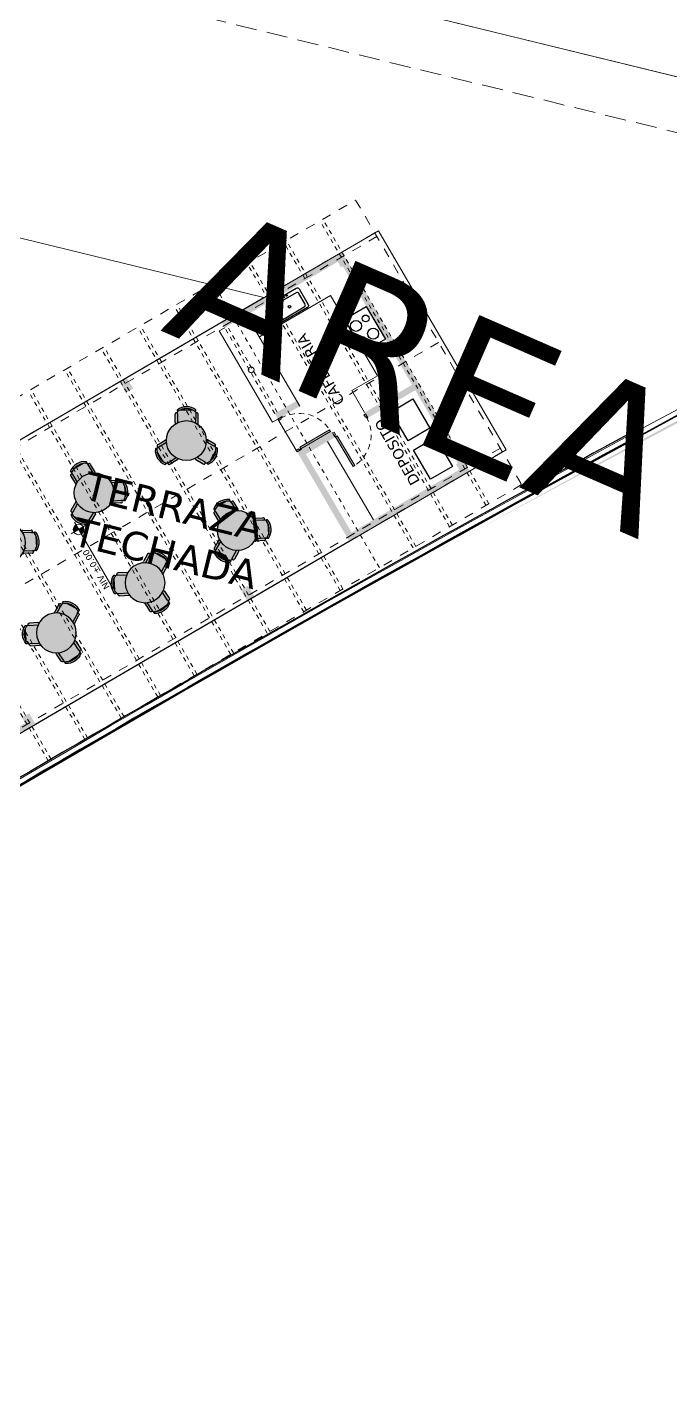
# Model space of a CAD drawing. Header units: millimetres. Extents: x 547073 to 557369, y 9424164 to 9429566.
# Drawn here: x 548964.03 to 548979.23, y 9426996.88 to 9427029.35 of the extents above; entities that cross this region are included whole.
import ezdxf
from ezdxf.enums import TextEntityAlignment as Align

# ---------------------------------------------------------------- set-up
doc = ezdxf.new("R2010")
doc.units = ezdxf.units.MM
for name, pattern in [('ACAD_ISO03W100', [30, 12, -18]), ('Dash', [6.35, 3.175, -3.175]), ('DASHED', [0.75, 0.5, -0.25]), ('HIDDEN2', [0.1875, 0.125, -0.0625])]:
    doc.linetypes.add(name, pattern=pattern)
doc.layers.add('- Hatch', color=7, linetype='Continuous', lineweight=9, true_color=0x636363)
for name, color, linetype, lineweight in [('- Lineas', 177, 'Continuous', 9), ('- Mobiliario fijo', 6, 'Continuous', 15), ('- Nivel', 139, 'Continuous', 5), ('- Proyección', 8, 'Dash', 13), ('- Texto', 5, 'Continuous', 13), ('1 Texturas zonificacion', 255, 'Continuous', 0), ('mobiliario', 130, 'Continuous', 25), ('VIGUETAS', 251, 'Dash', 13), ('Z - TRAZADO AREAS VERDES', 3, 'Continuous', 9), ('Z-TRAZADO LOTES', 1, 'Continuous', 13), ('Z-TRAZADO VEREDAS', 6, 'Continuous', 20)]:
    doc.layers.add(name, color=color, linetype=linetype, lineweight=lineweight)
doc.layers.add('Escaleras', color=252, linetype='Continuous')
doc.layers.add('Mobiliarioo', color=45, linetype='Continuous')
doc.styles.add('- Txt K', font='verdana.ttf', dxfattribs={"height": 0.15})
doc.styles.add('- Txt M', font='verdana.ttf', dxfattribs={"height": 0.25})

# ---------------------------------------------------------------- blocks, each defined once
blk = doc.blocks.new('A$C130A5DB3')
at = {"linetype": 'DASHED'}
blk.add_line((-22.563, 0), (-22.563, -38.868), dxfattribs=at)
blk.add_line((-21.283, -27.868), (-21.283, -36.868))
blk = doc.blocks.new('A$C59505A60')
at = {"true_color": 0xffffff}
h = blk.add_hatch(color=7, dxfattribs=at)
h.paths.add_polyline_path([(-0.019, 0.929), (-0.064, 0.925), (0.009, 0.114), (0.054, 0.118)])
h.paths.add_polyline_path([(0.033, 0.071), (0.013, 0.069), (0.009, 0.114), (-0.006, 0.112), (-0.01, 0.112), (0, 0), (0.039, 0.004)])
h.paths.add_polyline_path([(0.886, 0.194), (0.882, 0.193), (0.867, 0.192), (0.871, 0.147), (0.851, 0.145), (0.857, 0.078), (0.896, 0.081)])
at = {"lineweight": 9, "extrusion": (0, 0, -1)}
for p, q in [((-0.064, 0.925), (-0.019, 0.929)), ((0.009, 0.114), (-0.064, 0.925)), ((-0.019, 0.929), (0.054, 0.118)), ((0.054, 0.118), (0.009, 0.114))]:
    blk.add_line(p, q, dxfattribs=at)
at = {"lineweight": 9}
for p, q in [((-0.006, 0.112), (-0.01, 0.112)), ((-0.01, 0.112), (0, 0)), ((0.009, 0.114), (-0.006, 0.112)), ((0, 0), (0.039, 0.004)), ((0.013, 0.069), (0.009, 0.114)), ((0.033, 0.071), (0.013, 0.069)), ((0.039, 0.004), (0.033, 0.071)), ((0.851, 0.145), (0.871, 0.147)), ((0.857, 0.078), (0.851, 0.145)), ((0.896, 0.081), (0.857, 0.078)), ((0.867, 0.192), (0.882, 0.193)), ((0.871, 0.147), (0.867, 0.192)), ((0.882, 0.193), (0.886, 0.194)), ((0.886, 0.194), (0.896, 0.081))]:
    blk.add_line(p, q, dxfattribs=at)
at = {"color": 31, "linetype": 'HIDDEN2', "lineweight": 5}
blk.add_arc((0.013, 0.069), 0.861, 5.1936, 92.1948, dxfattribs=at)
blk = doc.blocks.new('lav1')
for points in [[(837.995, 1429.333), (837.995, 1428.61, -0.414214), (837.945, 1428.56), (837.515, 1428.56, -0.414214), (837.465, 1428.61), (837.465, 1429.333, -0.414214), (837.515, 1429.383), (837.945, 1429.383, -0.414214)], [(837.515, 1429.27), (837.515, 1428.67, 0.414214), (837.565, 1428.62), (837.854, 1428.62, 0.414214), (837.904, 1428.67), (837.904, 1429.27), (837.904, 1429.27, 0.414214), (837.854, 1429.32), (837.565, 1429.32, 0.414214)]]:
    blk.add_lwpolyline(points, format="xyb", close=True)
for centre, radius in [((837.956, 1429.045), 0.015), ((837.695, 1428.97), 0.03), ((837.956, 1428.97), 0.015), ((837.956, 1428.895), 0.015)]:
    blk.add_circle(centre, radius)
blk = doc.blocks.new('khjkh')
at = {"true_color": 0xffffff}
h = blk.add_hatch(color=7, dxfattribs=at)
h.paths.add_polyline_path([(6688.311, 840.698, -0.033869), (6688.28, 840.754), (6688.163, 840.551, 1.062711), (6688.204, 840.513)])
h.paths.add_polyline_path([(6688.578, 841.61), (6688.557, 841.646, 0.120944), (6688.54, 841.665, -0.272096), (6688.521, 841.655, 0.04377), (6688.459, 841.652), (6688.343, 841.585), (6688.227, 841.518, 0.043163), (6688.194, 841.466, -0.283339), (6688.176, 841.455, 0.120944), (6688.183, 841.43), (6688.204, 841.394), (6688.311, 841.209, -0.241962), (6688.685, 841.425)])
h.paths.add_polyline_path([(6688.459, 841.652, -0.044376), (6688.522, 841.655, 0.261199), (6688.54, 841.665, 0.45197), (6688.53, 841.693, 0.162278), (6688.307, 841.647, 0.162278), (6688.156, 841.477, 0.45197), (6688.176, 841.455, 0.272096), (6688.194, 841.466, -0.04377), (6688.227, 841.518, -0.097437), (6688.33, 841.608, -0.097437)])
h.paths.add_polyline_path([(6688.459, 841.652, 0.097437), (6688.33, 841.608, 0.097437), (6688.227, 841.518), (6688.343, 841.585)], flags=17)
h.paths.add_polyline_path([(6688.632, 841.627, 1.062711), (6688.578, 841.61), (6688.685, 841.425, -0.028028), (6688.738, 841.425, 0.299821), (6688.731, 841.455)])
h.paths.add_polyline_path([(6688.204, 841.394, 1.062711), (6688.163, 841.356), (6688.262, 841.184, 0.299821), (6688.285, 841.163, -0.028028), (6688.311, 841.209)])
h.paths.add_polyline_path([(6688.236, 840.954, 1), (6689.181, 840.954, 1)])
h.paths.add_polyline_path([(6689.432, 841.114, 0.043163), (6689.402, 841.168, -0.283339), (6689.4, 841.189, 0.120944), (6689.375, 841.194), (6689.333, 841.193), (6689.12, 841.185, -0.128676), (6689.181, 840.954, -0.109865), (6689.136, 840.753), (6689.349, 840.761), (6689.391, 840.763, 0.120944), (6689.415, 840.77, -0.272096), (6689.415, 840.791, 0.04377), (6689.442, 840.847), (6689.437, 840.981)])
h.paths.add_polyline_path([(6689.432, 841.114), (6689.437, 840.981), (6689.442, 840.847, 0.097437), (6689.463, 840.982, 0.097437)], flags=17)
h.paths.add_polyline_path([(6689.429, 841.196, 0.45197), (6689.4, 841.189, 0.272096), (6689.401, 841.168, -0.04377), (6689.432, 841.114, -0.097437), (6689.463, 840.982, -0.097437), (6689.442, 840.847, -0.044376), (6689.415, 840.79, 0.261199), (6689.415, 840.77, 0.45197), (6689.445, 840.765, 0.162278), (6689.509, 840.983, 0.162278)])
h.paths.add_polyline_path([(6689.349, 840.761), (6689.136, 840.753, -0.028028), (6689.111, 840.707, 0.299821), (6689.141, 840.699), (6689.339, 840.706, 1.062711)])
h.paths.add_polyline_path([(6689.319, 841.247), (6689.121, 841.24, 0.299821), (6689.092, 841.23, -0.028028), (6689.12, 841.185), (6689.333, 841.193, 1.062711)])
h.paths.add_polyline_path([(6688.685, 840.482, -0.241962), (6688.311, 840.698), (6688.204, 840.513), (6688.183, 840.477, 0.120944), (6688.176, 840.453, -0.272096), (6688.194, 840.441, 0.04377), (6688.227, 840.389), (6688.343, 840.322), (6688.459, 840.255, 0.043163), (6688.52, 840.252, -0.283339), (6688.54, 840.243, 0.120944), (6688.557, 840.261), (6688.578, 840.297)])
h.paths.add_polyline_path([(6688.731, 840.452, 0.299821), (6688.738, 840.482, -0.028028), (6688.685, 840.482), (6688.578, 840.297, 1.062711), (6688.632, 840.28)])
h.paths.add_polyline_path([(6688.227, 840.389, 0.097437), (6688.33, 840.3, 0.097437), (6688.459, 840.255), (6688.343, 840.322)], flags=17)
h.paths.add_polyline_path([(6688.33, 840.3, -0.097437), (6688.227, 840.389, -0.044376), (6688.194, 840.442, 0.261199), (6688.176, 840.453, 0.45197), (6688.156, 840.431, 0.162278), (6688.307, 840.26, 0.162278), (6688.53, 840.214, 0.45197), (6688.54, 840.243, 0.272096), (6688.521, 840.252, -0.04377), (6688.459, 840.255, -0.097437)])
at = {"layer": 'mobiliario'}
blk.add_circle((6688.708, 840.954), 0.472, dxfattribs=at)
at = {"layer": 'Mobiliarioo'}
for p, q in [((6688.343, 841.585), (6688.227, 841.518)), ((6688.459, 841.652), (6688.343, 841.585)), ((6688.578, 841.61), (6688.557, 841.646)), ((6688.578, 841.61), (6688.685, 841.425)), ((6688.731, 841.455), (6688.632, 841.627)), ((6688.163, 841.356), (6688.262, 841.184)), ((6688.183, 841.43), (6688.204, 841.394)), ((6688.204, 841.394), (6688.311, 841.209)), ((6689.333, 841.193), (6689.12, 841.185)), ((6689.121, 841.24), (6689.319, 841.247)), ((6689.333, 841.193), (6689.375, 841.194)), ((6689.432, 841.114), (6689.437, 840.981)), ((6689.437, 840.981), (6689.442, 840.847)), ((6688.163, 840.551), (6688.28, 840.754)), ((6688.183, 840.477), (6688.204, 840.513)), ((6688.204, 840.513), (6688.311, 840.698)), ((6688.578, 840.297), (6688.685, 840.482)), ((6689.349, 840.761), (6689.136, 840.753)), ((6689.339, 840.706), (6689.141, 840.699)), ((6689.391, 840.763), (6689.349, 840.761)), ((6688.343, 840.322), (6688.227, 840.389)), ((6688.459, 840.255), (6688.343, 840.322)), ((6688.578, 840.297), (6688.557, 840.261)), ((6688.731, 840.452), (6688.632, 840.28))]:
    blk.add_line(p, q, dxfattribs=at)
for centre, radius, start, end in [((6688.487, 841.335), 0.36, 120.0281, 156.898), ((6688.176, 841.474), 0.0197, 173.338, 270.6241), ((6688.176, 841.475), 0.0208, 271.3975, 329.9518), ((6688.23, 841.457), 0.054, 182.4436, 210.0281), ((6688.507, 841.301), 0.354, 142.2887, 152.4523), ((6688.507, 841.301), 0.354, 120.0281, 142.2887), ((6688.487, 841.335), 0.36, 83.1582, 120.0281), ((6688.507, 841.301), 0.354, 97.7674, 120.0281), ((6688.507, 841.301), 0.354, 87.6038, 97.7674), ((6688.522, 841.675), 0.0208, 270.1043, 328.6586), ((6688.523, 841.675), 0.0197, 329.432, 66.7181), ((6688.511, 841.619), 0.054, 30.0281, 57.6125), ((6688.605, 841.62), 0.0281, 13.7679, 200.7334), ((6688.711, 841.435), 0.0281, 339.5289, 46.2883), ((6688.182, 841.376), 0.0281, 39.3227, 226.2883), ((6688.289, 841.191), 0.0281, 193.7679, 260.5272), ((6689.114, 841.213), 0.0281, 75.8652, 142.6245), ((6689.328, 841.22), 0.0281, 281.42, 108.3856), ((6689.377, 841.14), 0.054, 64.5409, 92.1254), ((6689.418, 841.18), 0.0208, 153.4948, 212.0491), ((6689.417, 841.18), 0.0197, 55.4353, 152.7214), ((6689.11, 840.968), 0.354, 24.386, 34.5496), ((6689.149, 840.97), 0.36, 2.1254, 38.9953), ((6689.11, 840.968), 0.354, 2.1254, 24.386), ((6689.433, 840.78), 0.0208, 152.2017, 210.7559), ((6689.11, 840.968), 0.354, 329.7011, 339.8647), ((6689.11, 840.968), 0.354, 339.8647, 2.1254), ((6689.149, 840.97), 0.36, 325.2555, 2.1254), ((6688.182, 840.531), 0.0281, 133.7117, 320.6773), ((6688.23, 840.45), 0.054, 149.9719, 177.5564), ((6688.711, 840.472), 0.0281, 313.7117, 20.4711), ((6689.132, 840.725), 0.0281, 221.6263, 288.3856), ((6689.346, 840.733), 0.0281, 255.8652, 82.8307), ((6689.389, 840.817), 0.054, 272.1254, 299.7098), ((6689.432, 840.78), 0.0197, 211.5294, 308.8154), ((6688.176, 840.433), 0.0197, 89.3759, 186.662), ((6688.487, 840.572), 0.36, 203.102, 239.9719), ((6688.176, 840.432), 0.0208, 30.0482, 88.6025), ((6688.507, 840.606), 0.354, 207.5477, 217.7113), ((6688.507, 840.606), 0.354, 217.7113, 239.9719), ((6688.487, 840.572), 0.36, 239.9719, 276.8418), ((6688.507, 840.606), 0.354, 239.9719, 262.2326), ((6688.507, 840.606), 0.354, 262.2326, 272.3962), ((6688.522, 840.232), 0.0208, 31.3414, 89.8957), ((6688.523, 840.232), 0.0197, 293.2819, 30.568), ((6688.511, 840.288), 0.054, 302.3875, 329.9719), ((6688.605, 840.287), 0.0281, 159.2666, 346.2321)]:
    blk.add_arc(centre, radius, start, end, dxfattribs=at)
blk = doc.blocks.new('.NIVEL')
h = blk.add_hatch(color=256)
h.paths.add_polyline_path([(0, 0), (0, -0.125, 0.414214), (0.125, 0)])
h.paths.add_polyline_path([(0, 0.125, 0.414214), (-0.125, 0), (0, 0)])
for p, q in [((-0.2, 0), (1.625, 0)), ((0, 0.2), (0, -0.2))]:
    blk.add_line(p, q)
blk.add_circle((0, 0), 0.125)
at = {"style": '- Txt K'}
blk.add_attdef('NIVEL', text='', height=0.15, dxfattribs=at).set_placement((0.248, 0), align=Align.BOTTOM_LEFT)

msp = doc.modelspace()

# ---------------------------------------------------------------- hatches: boundary and pattern name
at = {"layer": '- Hatch'}
h = msp.add_hatch(color=256, dxfattribs=at)
h.dxf.hatch_style = 1
h.paths.add_polyline_path([(548970.415, 9427019.297), (548971.65, 9427017.181), (548974.327, 9427018.743), (548974.252, 9427018.873), (548971.704, 9427017.386), (548970.62, 9427019.243), (548971.311, 9427019.646), (548971.254, 9427019.743), (548971.236, 9427019.776)])
h.paths.add_polyline_path([(548972.013, 9427020.229), (548972.089, 9427020.1), (548973.211, 9427020.755), (548974.219, 9427019.027), (548974.349, 9427019.103), (548971.628, 9427023.767), (548971.498, 9427023.692), (548973.136, 9427020.884)])
h.paths.add_polyline_path([(548974.176, 9427019.002), (548974.327, 9427018.743), (548974.5, 9427018.844), (548974.349, 9427019.103)])
h.paths.add_polyline_path([(548971.304, 9427023.926), (548971.455, 9427023.666), (548971.628, 9427023.767), (548971.476, 9427024.026)])
h.paths.add_polyline_path([(548968.626, 9427022.363), (548968.702, 9427022.234), (548971.379, 9427023.796), (548971.304, 9427023.926)])
h.paths.add_polyline_path([(548969.886, 9427020.204), (548969.962, 9427020.074), (548970.059, 9427020.131), (548970.48, 9427020.377), (548970.404, 9427020.506)])
h.paths.add_polyline_path([(548961.025, 9427017.929), (548961.176, 9427017.67), (548961.349, 9427017.77), (548961.198, 9427018.03)])
h.paths.add_polyline_path([(548955.517, 9427014.715), (548955.668, 9427014.456), (548955.797, 9427014.532), (548955.722, 9427014.661), (548955.918, 9427014.776), (548955.994, 9427014.646), (548956.167, 9427014.747), (548956.015, 9427015.006), (548955.843, 9427014.905)])
h.paths.add_polyline_path([(548950.898, 9427011.673), (548953.619, 9427007.009), (548953.748, 9427007.084), (548952.426, 9427009.352), (548952.35, 9427009.481), (548951.027, 9427011.749)])
h.paths.add_polyline_path([(548953.619, 9427007.009), (548953.77, 9427006.75), (548953.943, 9427006.85), (548953.792, 9427007.11)])
h.paths.add_polyline_path([(548950.746, 9427011.932), (548950.898, 9427011.673), (548951.07, 9427011.774), (548950.919, 9427012.033)])
h.paths.add_polyline_path([(548950.919, 9427012.033), (548950.995, 9427011.903), (548954.599, 9427014.006), (548955.468, 9427012.516), (548954.691, 9427012.063), (548954.766, 9427011.933), (548955.673, 9427012.462), (548954.653, 9427014.211)])
h.paths.add_polyline_path([(548952.426, 9427009.352), (548952.35, 9427009.481), (548956.213, 9427011.735), (548956.289, 9427011.606)])
h.paths.add_polyline_path([(548953.943, 9427006.85), (548953.867, 9427006.98), (548958.464, 9427009.662), (548957.595, 9427011.152), (548956.818, 9427010.699), (548956.742, 9427010.828), (548957.52, 9427011.282), (548956.272, 9427013.419), (548956.402, 9427013.495), (548958.594, 9427009.738), (548958.791, 9427009.852), (548958.715, 9427009.982), (548958.888, 9427010.083), (548958.963, 9427009.953), (548963.973, 9427012.876), (548963.897, 9427013.005), (548964.07, 9427013.106), (548964.221, 9427012.847)])
h.paths.add_polyline_path([(548969.231, 9427015.77), (548969.08, 9427016.029), (548969.253, 9427016.13), (548969.404, 9427015.871)])
h.paths.add_polyline_path([(548966.359, 9427020.693), (548966.208, 9427020.952), (548966.38, 9427021.053), (548966.532, 9427020.794)])
at = {"layer": '1 Texturas zonificacion'}
h = msp.add_hatch(color=256, dxfattribs=at)
h.set_gradient(color1=(233, 244, 21), color2=(234, 245, 36), one_color=1, tint=0.55, name='SPHERICAL')
h.paths.add_polyline_path([(549037.682, 9427046.882, 0.033808), (548974.463, 9427017.332, -0.028869)])

# ---------------------------------------------------------------- linework, layer by layer
at = {"layer": '- Lineas'}
for points in [[(548970.415, 9427019.297), (548969.962, 9427020.074)], [(548964.221, 9427012.847), (548971.65, 9427017.181)]]:
    msp.add_lwpolyline(points, dxfattribs=at)
at = {"layer": '- Mobiliario fijo'}
for points in [[(548971.534, 9427022.439), (548971.207, 9427023.001), (548969.522, 9427022.018)], [(548970.48, 9427020.377), (548969.22, 9427022.536)], [(548972.013, 9427020.229), (548971.711, 9427020.748), (548972.315, 9427021.1), (548971.534, 9427022.439)], [(548968.572, 9427022.158), (548968.702, 9427022.234)], [(548969.832, 9427019.999), (548968.572, 9427022.158)], [(548969.962, 9427020.074), (548969.832, 9427019.999)], [(548972.222, 9427017.688), (548971.138, 9427019.545)]]:
    msp.add_lwpolyline(points, dxfattribs=at)
msp.add_circle((548969.327, 9427021.238), 0.07, dxfattribs=at)
at = {"layer": '- Proyección', "ltscale": 0.07}
msp.add_lwpolyline([(548953.446, 9427005.519), (548949.516, 9427012.256), (548971.8, 9427025.257), (548975.731, 9427018.52)], close=True, dxfattribs=at)
for points in [[(548972.254, 9427024.48), (548949.969, 9427011.479)], [(548972.304, 9427024.393), (548950.02, 9427011.392)], [(548973.766, 9427021.889), (548951.481, 9427008.887)], [(548975.227, 9427019.384), (548952.942, 9427006.383)], [(548975.277, 9427019.297), (548952.993, 9427006.296)]]:
    msp.add_lwpolyline(points, dxfattribs=at)
at = {"lineweight": 35}
msp.add_lwpolyline([(548940.893, 9426997.03, -0.032083), (548995.696, 9427028.56), (549015.01, 9427037.566, -0.012444), (549037.713, 9427046.894), (549065.143, 9427152.373), (549067.469, 9427162.495), (549067.737, 9427162.349), (549071.918, 9427178.427), (549066.211, 9427182.574), (549062.407, 9427185.958), (549058.867, 9427189.558), (549055.376, 9427193.179), (549051.94, 9427196.844), (549048.741, 9427200.725), (549045.925, 9427204.915), (549043.231, 9427209.196), (549040.807, 9427213.664), (549031.59, 9427231.046), (549024.17, 9427242.041), (549014.473, 9427254.476)], format="xyb", dxfattribs=at)
at = {"color": 2}
for radius, start, end in [(493.179, 118.43557, 122.07568), (493.329, 118.43612, 121.65374), (493.329, 118.43612, 118.74618)]:
    msp.add_arc((549213.351, 9426586.003), radius, start, end, dxfattribs=at)
at = {"layer": 'Escaleras'}
for points in [[(548973.042, 9427019.556), (548972.639, 9427020.247), (548973.157, 9427020.55), (548973.561, 9427019.859)], [(548973.571, 9427018.649), (548973.168, 9427019.34), (548973.687, 9427019.643), (548974.09, 9427018.952)]]:
    msp.add_lwpolyline(points, close=True, dxfattribs=at)
at = {"layer": 'Mobiliarioo'}
msp.add_lwpolyline([(548972.052, 9427022.741), (548972.506, 9427021.964), (548971.988, 9427021.662), (548971.534, 9427022.439)], close=True, dxfattribs=at)
for centre, radius in [((548971.809, 9427022.278), 0.13), ((548972.038, 9427022.456), 0.08), ((548971.965, 9427021.949), 0.08), ((548972.215, 9427022.095), 0.13)]:
    msp.add_circle(centre, radius, dxfattribs=at)
at = {"layer": 'VIGUETAS', "ltscale": 0.03}
for points in [[(548974.889, 9427018.029), (548970.958, 9427024.766)], [(548974.954, 9427018.066), (548971.023, 9427024.804)], [(548974.025, 9427017.525), (548970.094, 9427024.262)], [(548974.09, 9427017.562), (548970.159, 9427024.3)], [(548973.161, 9427017.021), (548969.231, 9427023.758)], [(548973.226, 9427017.059), (548969.295, 9427023.796)], [(548972.362, 9427016.555), (548968.432, 9427023.292)], [(548971.434, 9427016.013), (548967.503, 9427022.75)], [(548971.499, 9427016.051), (548967.568, 9427022.788)], [(548970.635, 9427015.547), (548966.704, 9427022.284)], [(548969.946, 9427020.239), (548968.762, 9427022.269)], [(548970.57, 9427015.509), (548966.639, 9427022.246)], [(548969.886, 9427020.204), (548968.702, 9427022.234)], [(548969.706, 9427015.005), (548965.776, 9427021.742)], [(548969.771, 9427015.043), (548965.84, 9427021.78)], [(548968.843, 9427014.501), (548964.912, 9427021.238)], [(548968.907, 9427014.539), (548964.977, 9427021.276)], [(548967.979, 9427013.997), (548964.048, 9427020.734)], [(548968.044, 9427014.035), (548964.113, 9427020.772)], [(548967.115, 9427013.493), (548963.184, 9427020.231)], [(548967.18, 9427013.531), (548963.249, 9427020.268)], [(548966.251, 9427012.989), (548962.321, 9427019.727)], [(548966.316, 9427013.027), (548962.385, 9427019.764)], [(548965.388, 9427012.485), (548961.457, 9427019.223)], [(548965.452, 9427012.523), (548961.522, 9427019.261)], [(548964.524, 9427011.982), (548960.593, 9427018.719)], [(548964.589, 9427012.019), (548960.658, 9427018.757)]]:
    msp.add_lwpolyline(points, dxfattribs=at)
at = {"layer": 'Z - TRAZADO AREAS VERDES', "transparency": 33554684}
msp.add_lwpolyline([(548922.728, 9427001.472), (548923.631, 9427005.163), (548932.762, 9427002.93), (548946.443, 9427058.882), (548998.638, 9427046.119, -0.418498), (548999.769, 9427044.224), (548999.22, 9427042.109), (548999.074, 9427042.147), (548995.696, 9427028.56, 0.036821), (548940.893, 9426997.03), (548922.728, 9427001.472)], format="xyb", close=True, dxfattribs=at)
at = {"layer": 'Z-TRAZADO LOTES'}
for points in [[(548948.83, 9427047.592), (548950.825, 9427055.752), (548989.68, 9427046.251), (548987.685, 9427038.091), (548989.142, 9427037.735), (548988.382, 9427034.626), (548986.925, 9427034.983), (548984.93, 9427026.823), (548946.074, 9427036.324), (548948.069, 9427044.484), (548946.612, 9427044.84), (548947.372, 9427047.948)], [(548957.916, 9427025.81), (548953.08, 9427022.875), (548951.893, 9427018.018), (548954.251, 9427013.977), (548969.626, 9427022.947)], [(548953.77, 9427006.75), (548950.746, 9427011.932), (548972.34, 9427024.53), (548975.364, 9427019.348)], [(548953.77, 9427006.75), (548950.746, 9427011.932), (548972.34, 9427024.53), (548975.364, 9427019.348)]]:
    msp.add_lwpolyline(points, close=True, dxfattribs=at)

# ---------------------------------------------------------------- block references
at = {"layer": '- Nivel', "linetype": 'ACAD_ISO03W100', "ltscale": 0.005}
ref = msp.add_blockref('.NIVEL', (548965.241, 9427017.459), dxfattribs=dict(at, xscale=-1, rotation=120.2597711359248))
ref.add_attrib('NIVEL', 'NIV %%P0.00', dxfattribs={"layer": '0', "height": 0.15, "rotation": 120.2598, "style": '- Txt K'}).set_placement((548966.022, 9427016.12), align=Align.BOTTOM_LEFT)
for p, rotation in [((554371.306, 9431050.451), 209.5559803049815), ((542288.776, 9426087.771), 0.7682087595698852), ((542292.167, 9426086.878), 0.7682087595698852), ((542286.675, 9426086.584), 0.7682087595698852)]:
    msp.add_blockref('khjkh', p, dxfattribs=dict(rotation=rotation))
at = {"xscale": -1, "rotation": 243.4371295465704}
for p in [(545223.575, 9421409.579), (545221.475, 9421408.392)]:
    msp.add_blockref('khjkh', p, dxfattribs=at)
at = {"layer": 'Mobiliarioo', "rotation": 120.2597711359249}
msp.add_blockref('lav1', (550626.64, 9427019.262), dxfattribs=at)
at = {"layer": 'Mobiliarioo', "xscale": -1}
for p, rotation in [((548970.415, 9427019.297), 305.4533332447402), ((548971.254, 9427019.743), 215.4533332447403)]:
    msp.add_blockref('A$C59505A60', p, dxfattribs=dict(at, rotation=rotation))
at = {"layer": 'Z-TRAZADO VEREDAS', "rotation": 76.2597711142802}
msp.add_blockref('A$C130A5DB3', (548951.743, 9427056.848), dxfattribs=at)

# ---------------------------------------------------------------- texts
at = {"layer": '- Texto', "transparency": 33554684, "insert": (548955.534, 9427030.923), "char_height": 3.36, "width": 57.89556, "attachment_point": 1, "rotation": 336.3996, "style": '- Txt M'}
msp.add_mtext('\\pxqc;AREA VERDE', dxfattribs=at)
at = {"layer": '- Texto', "attachment_point": 7, "style": '- Txt M'}
for s, insert, char_height, width, rotation in [('\\pxqc,t5;CAFETERIA', (548971.974, 9427019.768), 0.25, 3.56149, 120.1069), ('\\pxqc,t5;DEPOSITO', (548973.789, 9427017.82), 0.25, 3.56149, 120.1069), ('\\pxt5;TERRAZA TECHADA', (548965.05, 9427017.088), 0.672, 5.31933, 346.2088)]:
    msp.add_mtext(s, dxfattribs=dict(at, insert=insert, char_height=char_height, width=width, rotation=rotation))

doc.saveas('drawing.dxf')
